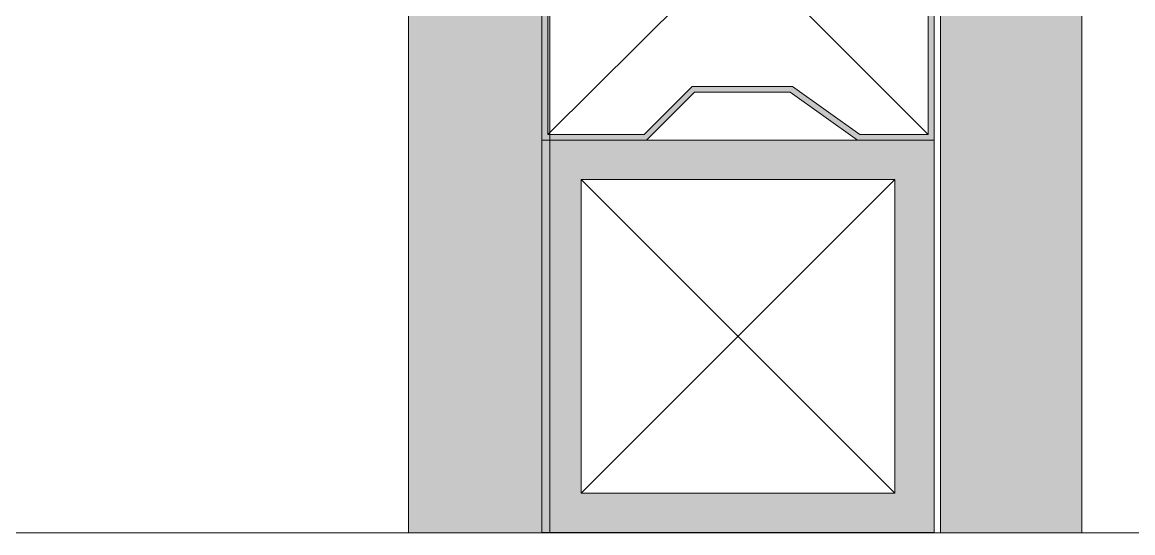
# Model space of a CAD drawing. Header units: inches. Extents: x 4017 to 5703, y -944 to 2840.
# Drawn here: x 4796.01 to 4810.17, y 1584.29 to 1590.8 of the extents above; entities that cross this region are included whole.
import ezdxf

# ---------------------------------------------------------------- set-up
doc = ezdxf.new("R2010")
doc.units = ezdxf.units.IN
doc.header["$MEASUREMENT"] = 0
doc.layers.get('0').update_dxf_attribs({"color": 5})
for name, color, linetype, lineweight in [('1 - plaster', 1, 'Continuous', 9), ('1 - structure A-WALL', 5, 'Continuous', 18), ('1 - subStructural - Bearing', 132, 'Continuous', 9)]:
    doc.layers.add(name, color=color, linetype=linetype, lineweight=lineweight)

# ---------------------------------------------------------------- blocks, each defined once
blk = doc.blocks.new('jsjs')
at = {"layer": '1 - structure A-WALL', "ltscale": 0.5, "true_color": 0x59c95b}
h = blk.add_hatch(color=93, dxfattribs=at)
h.dxf.hatch_style = 1
h.paths.add_polyline_path([(321.801, 1556.03), (326.801, 1556.03), (326.801, 1561.03), (321.801, 1561.03)])
h.paths.add_polyline_path([(322.301, 1556.53), (326.301, 1556.53), (326.301, 1560.53), (322.301, 1560.53)], flags=16)
at = {"layer": '1 - structure A-WALL', "color": 93, "ltscale": 0.5, "true_color": 0x59c95b}
for p, q in [((322.301, 1560.53), (326.301, 1556.53)), ((326.301, 1560.53), (322.301, 1556.53))]:
    blk.add_line(p, q, dxfattribs=at)
for points in [[(321.801, 1556.03), (326.801, 1556.03), (326.801, 1561.03), (321.801, 1561.03)], [(322.301, 1556.53), (326.301, 1556.53), (326.301, 1560.53), (322.301, 1560.53)]]:
    blk.add_lwpolyline(points, close=True, dxfattribs=at)
blk = doc.blocks.new('kjh')
at = {"layer": '1 - subStructural - Bearing'}
h = blk.add_hatch(color=256, dxfattribs=at)
h.dxf.hatch_style = 1
edge = h.paths.add_edge_path()
edge.add_line((429.637, 1309.166), (429.637, 1308.189))
edge.add_line((429.637, 1308.189), (424.637, 1308.189))
edge.add_line((424.637, 1308.189), (424.637, 1309.38))
edge.add_arc((424.747, 1309.38), 0.11, 0, 180, ccw=False)
edge.add_line((424.857, 1309.38), (424.857, 1309.187))
edge.add_line((424.857, 1309.187), (424.784, 1309.187))
edge.add_line((424.784, 1309.187), (424.784, 1309.38))
edge.add_arc((424.747, 1309.38), 0.0367, 0, 180)
edge.add_line((424.71, 1309.38), (424.71, 1308.262))
edge.add_line((424.71, 1308.262), (429.564, 1308.262))
edge.add_line((429.564, 1308.262), (429.564, 1309.136))
edge.add_line((429.564, 1309.136), (428.953, 1309.992))
edge.add_line((428.953, 1309.992), (428.953, 1311.275))
edge.add_line((428.953, 1311.275), (429.564, 1311.886))
edge.add_line((429.564, 1311.886), (429.564, 1313.115))
edge.add_line((429.564, 1313.115), (424.71, 1313.115))
edge.add_line((424.71, 1313.115), (424.71, 1311.886))
edge.add_line((424.71, 1311.886), (424.784, 1312.079))
edge.add_line((424.784, 1312.079), (424.857, 1312.079))
edge.add_line((424.857, 1312.079), (424.857, 1311.886))
edge.add_arc((424.747, 1311.886), 0.11, -180, 0, ccw=False)
edge.add_line((424.637, 1311.886), (424.637, 1313.189))
edge.add_line((424.637, 1313.189), (429.637, 1313.189))
edge.add_line((429.637, 1313.189), (429.637, 1311.855))
edge.add_line((429.637, 1311.855), (429.026, 1311.244))
edge.add_line((429.026, 1311.244), (429.026, 1310.022))
edge.add_line((429.026, 1310.022), (429.637, 1309.166))
for p, q in [((424.67, 1308.189), (429.564, 1313.115)), ((424.71, 1313.115), (429.564, 1308.262))]:
    blk.add_line(p, q, dxfattribs=at)
blk.add_lwpolyline([(429.637, 1309.166), (429.637, 1308.189), (424.637, 1308.189), (424.637, 1309.38, -1), (424.857, 1309.38), (424.857, 1309.187), (424.784, 1309.187), (424.784, 1309.38, 1), (424.71, 1309.38), (424.71, 1308.262), (429.564, 1308.262), (429.564, 1309.136), (428.953, 1309.992), (428.953, 1311.275), (429.564, 1311.886), (429.564, 1313.115), (424.71, 1313.115), (424.71, 1311.886), (424.784, 1312.079), (424.857, 1312.079), (424.857, 1311.886, -1), (424.637, 1311.886), (424.637, 1313.189), (429.637, 1313.189), (429.637, 1311.855), (429.026, 1311.244), (429.026, 1310.022)], format="xyb", close=True, dxfattribs=at)
blk.add_lwpolyline([(424.637, 1308.189), (429.637, 1308.189), (429.637, 1313.189), (424.637, 1313.189), (424.637, 1308.189)], dxfattribs=at)
blk = doc.blocks.new('ss')
at = {"layer": '1 - plaster', "true_color": 0xe0a352}
for points in [[(-108.603, -1.001), (-106.796, -0.999), (-106.8, -147.998), (-108.6, -148.003)], [(-101.816, -148.003), (-100.014, -148.003), (-100.015, -119.8), (-101.816, -119.795)]]:
    blk.add_hatch(color=33, dxfattribs=at).paths.add_polyline_path(points)
at = {"layer": '1 - plaster'}
for points in [[(-106.8, -147.999), (-108.6, -148.002), (-108.6, -1), (-106.799, -1), (-106.8, -147.999)], [(-100.016, -119.8), (-101.816, -119.796), (-101.816, -148.003), (-100.015, -148.003), (-100.015, -119.8)]]:
    blk.add_lwpolyline(points, dxfattribs=at)
blk.add_blockref('jsjs', (-428.518, -1704.029))
at = {"layer": '1 - subStructural - Bearing', "rotation": 270}
blk.add_blockref('kjh', (-1414.906, 286.638), dxfattribs=at)

msp = doc.modelspace()

# ---------------------------------------------------------------- linework, layer by layer
at = {"layer": '1 - plaster'}
msp.add_line((4809.523, 1732.895), (4809.523, 1584.295), dxfattribs=at)
msp.add_lwpolyline([(4940.558, 1584.295), (4569.889, 1584.295)], dxfattribs=at)

# ---------------------------------------------------------------- block references
at = {"xscale": -1}
msp.add_blockref('ss', (4700.923, 1732.298), dxfattribs=at)

doc.saveas('drawing.dxf')
